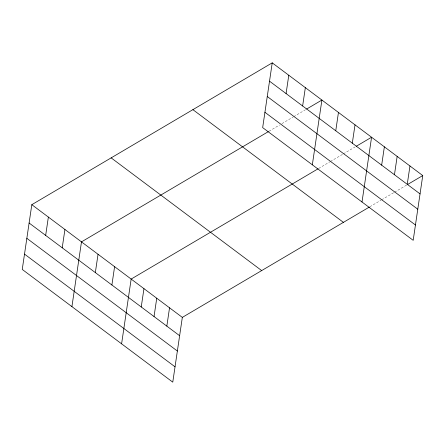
<?xml version="1.0" encoding="UTF-8"?>
<svg xmlns="http://www.w3.org/2000/svg" width="445" height="445" viewBox="0 0 445 445"><rect width="100%" height="100%" fill="white"/><g stroke="black" fill="none" stroke-linecap="round" stroke-linejoin="round"><path stroke-width="0.33" stroke-dasharray="2.23 1.67" d="M269.008 131.247L279.588 125.006M281.935 123.621L293.105 117.035M293.689 116.685L305.442 109.754M318.681 168.444L329.845 161.852M330.435 161.507L342.778 154.226M343.362 153.881L355.116 146.95M369.856 206.764L381.026 200.178M381.61 199.827L393.953 192.552M394.543 192.201L406.88 184.92"/><path stroke-width="0.67" d="M272.229 62.851L262.667 127.615L413.188 240.322L422.75 175.564L272.229 62.851L31.812 204.678L22.25 269.436L172.771 382.149L182.333 317.385L369.272 207.109M45.663 235.405L48.371 217.077M62.222 247.804L64.925 229.47M71.923 306.633L81.485 241.869L268.424 131.592M95.336 272.596L98.045 254.267M111.895 284.995L114.599 266.666M121.596 343.829L131.158 279.065L318.092 168.788M141.243 306.972L143.952 288.644M154.042 316.556L156.746 298.228M166.836 326.135L169.539 307.807M286.079 93.578L288.783 75.249M302.633 105.977L305.342 87.648M312.334 164.806L321.902 100.047L306.622 109.058M335.752 130.774L338.456 112.446M352.307 143.173L355.015 124.845M362.007 202.002L371.575 137.238L356.295 146.255M381.66 165.151L384.369 146.822M394.454 174.729L397.163 156.401M407.247 184.313L409.956 165.979M407.47 184.575L422.75 175.564M269.52 81.179L420.041 193.892M267.256 96.504L417.783 209.217M264.925 112.29L415.452 225.003M192.891 109.654L343.412 222.367M111.15 157.875L261.671 270.582M31.812 204.678L182.333 317.385M29.109 223.006L179.63 335.714M26.845 238.331L177.366 351.038M24.514 254.117L175.035 366.825"/></g></svg>
